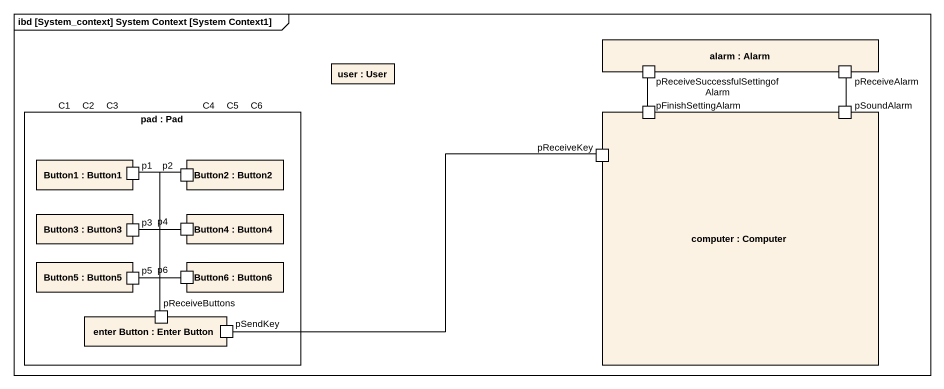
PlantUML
@startuml
mainframe ibd [System_context] System Context [System Context1]
rectangle "alarm : Alarm" as alarm {
  port "pReceiveSuccessfulSettingofAlarm" as pReceiveSuccessfulSettingofA
  port pReceiveAlarm
}
rectangle "user : User" as user
rectangle "pad : Pad" as pad {
  rectangle "Button1 : Button1" as Button1 {
    port p1
  }
  rectangle "Button2 : Button2" as Button2 {
    port p2
  }
  rectangle "Button3 : Button3" as Button3 {
    port p3
  }
  rectangle "Button4 : Button4" as Button4 {
    port p4
  }
  rectangle "Button5 : Button5" as Button5 {
    port p5
  }
  rectangle "Button6 : Button6" as Button6 {
    port p6
  }
  rectangle "enter Button : Enter Button" as enter_Button {
    port pReceiveButtons
    port pSendKey
  }
}
rectangle "computer : Computer" as computer {
  port pFinishSettingAlarm
  port pSoundAlarm
  port pReceiveKey
}
pFinishSettingAlarm -up- pReceiveSuccessfulSettingofA
pSoundAlarm -up- pReceiveAlarm
p1 -- pReceiveButtons : C1
p2 -- pReceiveButtons : C2
p3 -- pReceiveButtons : C3
p4 -- pReceiveButtons : C4
p5 -- pReceiveButtons : C5
p6 -- pReceiveButtons : C6
pSendKey -right- pReceiveKey
@enduml
